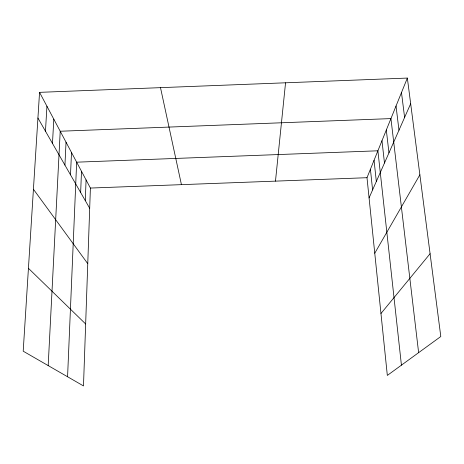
<?xml version="1.0" encoding="UTF-8"?>
<svg xmlns="http://www.w3.org/2000/svg" width="464" height="464" viewBox="0 0 464 464"><rect width="100%" height="100%" fill="white"/><g stroke="black" fill="none" stroke-linecap="round" stroke-linejoin="round"><path stroke-width="0.7" d="M39.55 92.348L90.399 188.059L83.491 385.932L23.2 351.19L39.55 92.348L407.351 78.068L440.8 336.522L387.33 375.422L366.995 177.706L407.351 78.068M85.301 200.634L86.072 179.916M80.655 192.531L81.496 171.303M67.576 376.756L76.653 162.18L377.893 150.794L401.43 365.168M70.499 174.829L71.508 152.499M64.937 165.126L66.039 142.204M48.181 365.58L60.216 131.242L390.937 118.593L418.627 352.657M52.473 143.399L53.807 119.178M45.466 131.184L46.934 106.244M275.477 181.134L285.551 82.801M369.071 197.913L410.669 103.71M374.761 253.245L419.868 174.795M380.961 313.502L430.082 253.727M90.399 188.059L366.995 177.706M28.437 268.308L85.654 323.976M33.431 189.26L87.76 263.674M37.926 118.042L89.691 208.29M160.498 87.655L181.436 184.655M401.482 92.556L404.608 117.444M396.03 106.03L398.97 130.204M386.315 130.007L388.954 152.894M381.976 140.72L384.482 163.015M374.054 160.283L376.327 181.488M370.423 169.244L372.598 189.933"/></g></svg>
